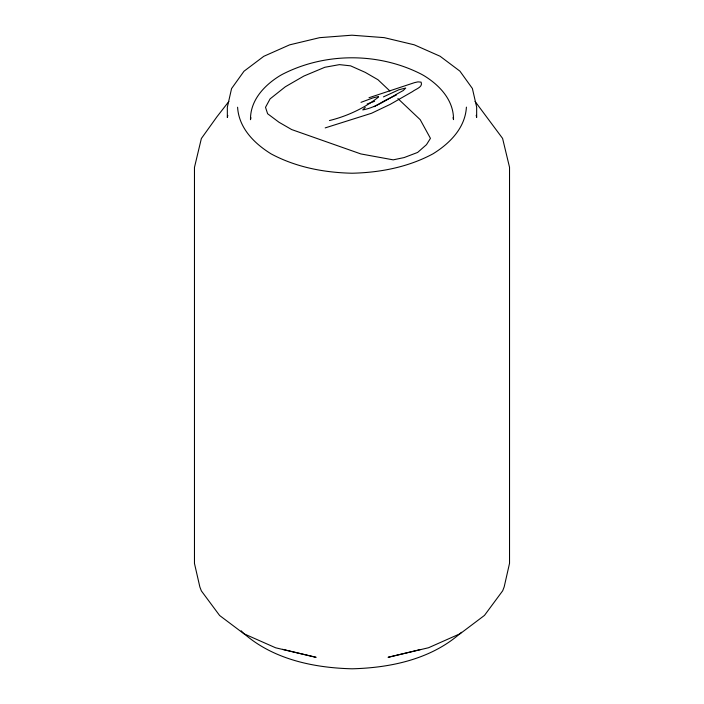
<?xml version="1.0" encoding="UTF-8"?>
<svg xmlns="http://www.w3.org/2000/svg" width="704" height="704" viewBox="0 0 704 704"><rect width="100%" height="100%" fill="white"/><g stroke="black" fill="none" stroke-linecap="round" stroke-linejoin="round"><path stroke-width="1.06" d="M227.806 115.403L227.339 117.471L227.339 107.219L231.563 88.59L243.998 71.227L263.789 56.311L289.599 44.862L319.66 37.664L351.921 35.2L384.19 37.638L414.26 44.818L440.097 56.25L459.923 71.148L472.393 88.502L476.661 107.131L476.661 117.374L476.194 115.306M250.95 117.665L250.492 119.689C250.175 100.206 264.475 85.105 280.174 75.566L282.33 74.36C325.125 52.29 378.761 52.281 421.573 74.307L423.729 75.513C439.446 85.034 453.79 100.118 453.508 119.618L453.042 117.594M466.409 107.131C465.203 127.978 449.794 143.431 432.951 153.85C408.1 167.191 380.081 172.594 352.07 173.228C324.06 172.612 296.023 167.226 271.154 153.912C254.294 143.502 238.85 128.075 237.591 107.219M228.862 101.482L216.92 116.802L201.362 138.521L194.471 167.394L194.471 563.446L199.866 586.986L201.37 590.902L219.622 615.498L243.945 633.776L275.634 647.794L316.105 657.334L282.559 649.326M389.919 91.027L377.96 79.719L365.253 72.38L350.574 65.842L339.451 64.627L324.826 67.276L303.89 76.05L294.589 81.409L285.305 86.786L270.098 98.868L265.514 107.316L267.617 113.74L278.934 122.214L291.65 129.554L360.87 153.938L393.21 159.852L404.149 157.564L417.622 152.442L426.483 144.672L430.443 138.354L420.209 119.68L397.892 98.569M365.235 107.404L362.754 109.912C377.406 107.237 390.201 97.302 403.234 90.561L405.715 88.053L398.869 89.769L383.442 96.888M461.507 632.271C431.886 659.085 390.975 667.806 352.079 668.8C313.166 667.832 272.246 659.138 242.572 632.35L241.208 630.802M374.246 106.682L385.405 100.241L396.484 94.943M361.002 102.344L372.891 97.918L378.532 96.51L378.479 97.09C364.32 108.249 346.958 116.23 329.463 120.551M367.136 103.981L374.625 101.288M369.002 97.724L414.568 82.623L417.974 81.866L421.098 82.139C423.359 87.164 415.413 89.135 412.526 91.59L390.227 104.35L371.51 113.274L325.195 127.899M420.552 649.528L388.071 657.307L428.542 647.742L460.196 633.697L484.475 615.402L502.682 590.788L504.187 586.872L509.529 563.332L509.529 167.279L502.586 138.406L475.042 101.385"/></g></svg>
